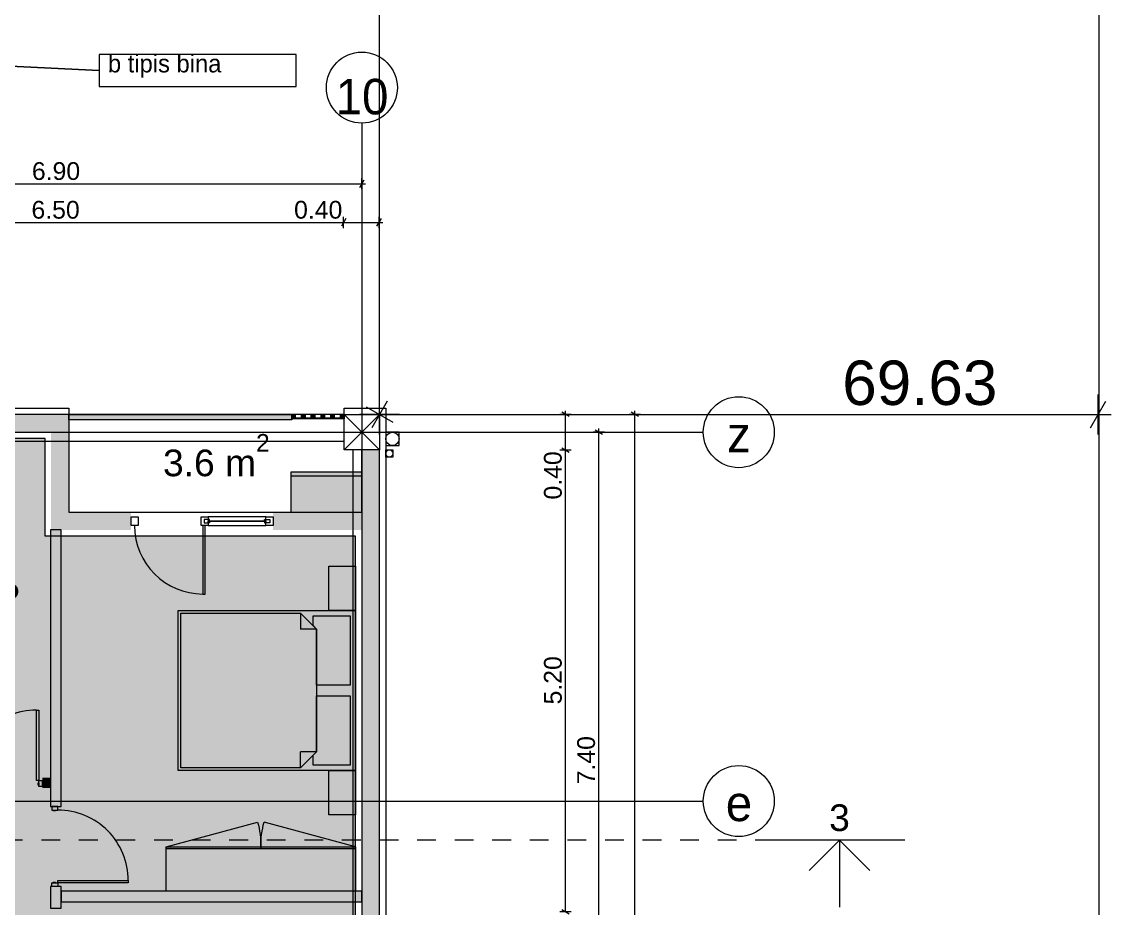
# Model space of a CAD drawing. Header units: millimetres. Extents: x 475159934 to 476245151, y 4620917055 to 4621447368.
# Drawn here: x 475293093 to 475305367, y 4621104655 to 4621114639 of the extents above; entities that cross this region are included whole.
import ezdxf

# ---------------------------------------------------------------- set-up
doc = ezdxf.new("R2010")
doc.units = ezdxf.units.MM
doc.header["$MEASUREMENT"] = 0
doc.linetypes.add('Dashed', pattern=[423.333333, 211.666667, -211.666667])
for name, color, linetype, lineweight in [('0_Pen_No__42_Pen_No__250_Pen_No__5', 5, 'Continuous', 0), ('2D Drafting - General_Pen_No__1_Pen_No__7', 7, 'Continuous', 0), ('2D Drafting - General_Pen_No__250_Pen_No__7_Pen_No__250', 7, 'Continuous', 0), ('2D Drafting - General_Pen_No__250_Pen_No__7_Pen_No__7', 7, 'Continuous', 0), ('2D Drafting - General_Pen_No__7_Pen_No__7_Pen_No__7', 7, 'Continuous', 0), ('Annotation - Text_Pen_No__7_Pen_No__5', 5, 'Continuous', 0), ('Doors_Pen_No__7_Pen_No__7_Pen_No__7', 7, 'Continuous', 0), ('G-Anno-Nplt_Pen_No__151', 151, 'Continuous', 0), ('G-Anno-Nplt_Pen_No__4', 7, 'Continuous', 0), ('G-Anno-Nplt_Pen_No__7', 7, 'Continuous', 0), ('gegmebi_Pen_No__7_Pen_No__7', 7, 'Continuous', 0), ('kar-panjara_Pen_No__7_Pen_No__7_Pen_No__7', 7, 'Continuous', 0), ('New_._Pen_No__1', 1, 'Continuous', 0), ('New_2D Drafting - General_Pen_No__250_Pen_No__7_Pen_No__255', 255, 'Continuous', 0), ('New_2D Drafting - General_Pen_No__2_Pen_No__250', 7, 'Continuous', 0), ('New_2D Drafting - General_Pen_No__30_Pen_No__9_Pen_No__9_Pen_No__255', 255, 'Continuous', 0), ('New_2D Drafting - General_Pen_No__30_Pen_No__9_Pen_No__9_Pen_No__7', 7, 'Continuous', 0), ('New_G-Anno-Nplt_Pen_No__255', 255, 'Continuous', 0), ('New_G-Anno-Nplt_Pen_No__4', 7, 'Continuous', 0), ('New_reg_nak_Pen_No__250', 7, 'Continuous', 0), ('New_reg_nak_Pen_No__7', 7, 'Continuous', 0), ('New_shenobebi_Pen_No__1', 1, 'Continuous', 0), ('New_Structural - Bearing_Pen_No__1', 1, 'Continuous', 0), ('zoma_Pen_No__1', 1, 'Continuous', 0), ('zoma_Pen_No__142', 142, 'Continuous', 0), ('zoma_Pen_No__5_Pen_No__5', 5, 'Continuous', 0)]:
    doc.layers.add(name, color=color, linetype=linetype, lineweight=lineweight)
doc.layers.add('New_Interior - Furniture', color=7, linetype='Continuous')
doc.layers.add('zoma', color=7, linetype='Continuous')
doc.layers.add('New_Interior - Furniture _Pen_No__252', color=7, linetype='Continuous', lineweight=0, true_color=0x666666)
doc.styles.add('GENERATED_STYLE_1', font='arial.ttf')
doc.styles.add('GENERATED_STYLE_3', font='arial.ttf')
doc.styles.add('GENERATED_STYLE_4', font='ACADMTAV.TTF')
doc.linetypes.add('Break', pattern='A,0,[1,12. бѓљбѓ\x98бѓЎбѓ\x98 бѓ’бѓђбѓ¦бѓ”бѓ‘бѓ”бѓ‘бѓ\x981.Shx,S=15.679026,R=0,X=0,Y=0],-1975.557214,0', length=1975.557214)
doc.dimstyles.new('GENERATED_STYLE__10', dxfattribs={"dimtxt": 500, "dimasz": 228, "dimexe": 0.18, "dimexo": 3, "dimgap": 0, "dimtad": 1, "dimlfac": 0.001, "dimzin": 0, "dimdsep": 46, "dimtxsty": 'GENERATED_STYLE_3', "dimblk": 'ARROWHEAD_2', "dimblk1": 'ARROWHEAD_2', "dimblk2": 'ARROWHEAD_2', "dimcen": 0.09, "dimclrd": 1, "dimclre": 1, "dimclrt": 1, "dimadec": 0, "dimazin": 0, "dimtfac": 1, "dimtdec": 4, "dimtmove": 0, "dimatfit": 3, "dimfxl": 1, "dimtolj": 1, "dimtzin": 0, "dimarcsym": 0})
doc.dimstyles.new('GENERATED_STYLE__12', dxfattribs={"dimtxt": 500, "dimasz": 228, "dimexe": 0.18, "dimexo": 3, "dimgap": 0, "dimtad": 1, "dimtih": 1, "dimtoh": 1, "dimlfac": 0.001, "dimzin": 0, "dimdsep": 46, "dimtxsty": 'GENERATED_STYLE_3', "dimblk": 'ARROWHEAD_2', "dimblk1": 'ARROWHEAD_2', "dimblk2": 'ARROWHEAD_2', "dimcen": 0.09, "dimclrd": 1, "dimclre": 1, "dimclrt": 1, "dimadec": 0, "dimazin": 0, "dimtfac": 1, "dimtdec": 4, "dimtmove": 2, "dimatfit": 3, "dimfxl": 1, "dimtolj": 1, "dimtzin": 0, "dimarcsym": 0})
doc.dimstyles.new('GENERATED_STYLE__27', dxfattribs={"dimtxt": 0.18, "dimasz": 364.8, "dimexe": 0.18, "dimexo": 0.0625, "dimgap": 0, "dimtad": 0, "dimtih": 1, "dimtoh": 1, "dimdec": 4, "dimzin": 0, "dimdsep": 46, "dimcen": 0.09, "dimadec": 0, "dimazin": 0, "dimtfac": 1, "dimtdec": 4, "dimtmove": 0, "dimatfit": 3, "dimldrblk": 'ARROWHEAD_11', "dimfxl": 1, "dimtolj": 1, "dimtzin": 0, "dimarcsym": 0})
doc.dimstyles.new('GENERATED_STYLE__3', dxfattribs={"dimtxt": 200, "dimasz": 64.421331, "dimexe": 0.18, "dimexo": 3, "dimgap": 0, "dimtad": 1, "dimtih": 1, "dimtoh": 1, "dimlfac": 0.001, "dimzin": 0, "dimdsep": 46, "dimtxsty": 'GENERATED_STYLE_3', "dimblk": 'ARROWHEAD_2', "dimblk1": 'ARROWHEAD_2', "dimblk2": 'ARROWHEAD_2', "dimcen": 0.09, "dimclrd": 142, "dimclre": 142, "dimclrt": 142, "dimadec": 0, "dimazin": 0, "dimtfac": 1, "dimtdec": 4, "dimtmove": 0, "dimatfit": 3, "dimfxl": 1, "dimtolj": 1, "dimtzin": 0, "dimarcsym": 0})
doc.dimstyles.new('GENERATED_STYLE__6', dxfattribs={"dimtxt": 200, "dimasz": 64.421331, "dimexe": 0.18, "dimexo": 3, "dimgap": 0, "dimtad": 1, "dimlfac": 0.001, "dimzin": 0, "dimdsep": 46, "dimtxsty": 'GENERATED_STYLE_3', "dimblk": 'ARROWHEAD_2', "dimblk1": 'ARROWHEAD_2', "dimblk2": 'ARROWHEAD_2', "dimcen": 0.09, "dimclrd": 142, "dimclre": 142, "dimclrt": 142, "dimadec": 0, "dimazin": 0, "dimtfac": 1, "dimtdec": 4, "dimtmove": 0, "dimatfit": 3, "dimfxl": 1, "dimtolj": 1, "dimtzin": 0, "dimarcsym": 0})

# ---------------------------------------------------------------- blocks, each defined once
blk = doc.blocks.new('Bed Layout 23_4')
at = {"layer": 'New_Interior - Furniture _Pen_No__252', "color": 251, "linetype": 'Continuous', "lineweight": 0, "true_color": 0x666666}
for p, q in [((-900, 0), (-1400, 0)), ((-1400, 0), (-1400, -300)), ((-900, -300), (-900, 0)), ((900, 0), (-900, 0)), ((-900, 0), (-900, -2000)), ((1400, 0), (900, 0)), ((900, 0), (900, -300)), ((900, -2000), (900, 0)), ((1400, -300), (1400, 0)), ((-1400, -300), (-900, -300)), ((900, -300), (1400, -300)), ((-690, -440), (-870, -620)), ((0, -440), (-690, -440)), ((-690, -440), (-690, -620)), ((690, -440), (0, -440)), ((870, -620), (690, -440)), ((690, -440), (690, -620)), ((-870, -620), (-870, -1970)), ((-870, -620), (-690, -620)), ((870, -620), (690, -620)), ((870, -1970), (870, -620)), ((-900, -2000), (900, -2000)), ((-870, -1970), (0, -1970)), ((0, -1970), (870, -1970))]:
    blk.add_line(p, q, dxfattribs=at)
at = {"layer": 'New_Interior - Furniture _Pen_No__252', "color": 251, "linetype": 'Continuous', "lineweight": 0, "true_color": 0x666666, "flags": 128}
for points in [[(-60, -440), (-60, -60), (-840, -60), (-840, -480), (-730, -480), (-690, -440)], [(690, -440), (730, -480), (840, -480), (840, -60), (60, -60), (60, -440)]]:
    blk.add_lwpolyline(points, close=True, dxfattribs=at)
blk = doc.blocks.new('Wardrobe 01 26')
at = {"layer": 'New_Interior - Furniture _Pen_No__252', "color": 251, "linetype": 'Continuous', "lineweight": 0, "true_color": 0x666666}
for p, q in [((0, 20), (2136, 20)), ((0, 0), (0, 20)), ((0, 0), (1032, -276)), ((1068, 0), (1068, 20)), ((2136, 0), (1104, -276))]:
    blk.add_line(p, q, dxfattribs=at)
at = {"layer": 'New_Interior - Furniture _Pen_No__252', "color": 251, "linetype": 'Continuous', "lineweight": 0, "true_color": 0x666666, "flags": 128}
blk.add_lwpolyline([(0, 0), (2136, 0), (2136, 500), (0, 500)], close=True, dxfattribs=at)
at = {"layer": 'New_Interior - Furniture _Pen_No__252', "color": 251, "linetype": 'Continuous', "lineweight": 0, "true_color": 0x666666}
for centre, start, end in [((0, 0), 345, 0), ((2136, 0), 180, 195)]:
    blk.add_arc(centre, 1068, start, end, dxfattribs=at)
blk = doc.blocks.new('*D769', base_point=(475826096, 4621095193))
at = {"layer": 'zoma_Pen_No__1', "color": 1, "linetype": 'Continuous', "lineweight": 0, "transparency": 16777216}
for p, q in [((475297274, 4621121638), (475296974, 4621121811)), ((475297124, 4621121725), (475297124, 4621121871)), ((475297349, 4621121725), (475296899, 4621121725)), ((475297124, 4621110216), (475297124, 4621121725)), ((475296974, 4621110303), (475297274, 4621110130)), ((475297349, 4621110216), (475296899, 4621110216)), ((475297124, 4621110070), (475297124, 4621110216))]:
    blk.add_line(p, q, dxfattribs=at)
at = {"layer": 'zoma_Pen_No__1', "color": 1, "lineweight": 0, "transparency": 16777216, "insert": (475297024, 4621115113), "char_height": 500, "attachment_point": 7, "rotation": 90, "style": 'GENERATED_STYLE_3'}
blk.add_mtext('\\A1;{\\pql;\\fArial|b0|i0|c204|p0;\\W1.000000;24.70}', dxfattribs=at)
blk = doc.blocks.new('ARROWHEAD_2')
at = {"color": 0, "linetype": 'Continuous', "lineweight": 0}
for p, q in [((-0.378, -0.655), (0.378, 0.655)), ((0, 0), (-1, 0))]:
    blk.add_line(p, q, dxfattribs=at)
blk = doc.blocks.new('*D772', base_point=(475826096, 4621095193))
at = {"layer": 'zoma_Pen_No__1', "color": 1, "linetype": 'Continuous', "lineweight": 0, "transparency": 16777216}
for p, q in [((475297211, 4621110366), (475297038, 4621110066)), ((475297124, 4621109991), (475297124, 4621110441)), ((475305134, 4621110066), (475305307, 4621110366)), ((475305221, 4621109991), (475305221, 4621110441)), ((475296978, 4621110216), (475297124, 4621110216)), ((475297124, 4621110216), (475305221, 4621110216)), ((475305221, 4621110216), (475305367, 4621110216))]:
    blk.add_line(p, q, dxfattribs=at)
at = {"layer": 'zoma_Pen_No__1', "color": 1, "lineweight": 0, "transparency": 16777216, "insert": (475302337, 4621110316), "char_height": 500, "attachment_point": 7, "style": 'GENERATED_STYLE_3'}
blk.add_mtext('\\A1;{\\pql;\\fArial|b0|i0|c204|p0;\\W1.000000;69.63}', dxfattribs=at)
blk = doc.blocks.new('*D794', base_point=(475826096, 4621095193))
at = {"layer": 'zoma_Pen_No__142', "color": 142, "linetype": 'Continuous', "lineweight": 0, "transparency": 16777216}
for p, q in [((475290049, 4621112858), (475290000, 4621112773)), ((475290024, 4621112752), (475290024, 4621112879)), ((475290024, 4621112815), (475296924, 4621112815)), ((475296900, 4621112773), (475296949, 4621112858)), ((475296924, 4621112752), (475296924, 4621112879)), ((475296924, 4621112815), (475296966, 4621112815))]:
    blk.add_line(p, q, dxfattribs=at)
at = {"layer": 'zoma_Pen_No__142', "color": 142, "lineweight": 0, "transparency": 16777216, "insert": (475293207, 4621112855), "char_height": 200, "attachment_point": 7, "style": 'GENERATED_STYLE_3'}
blk.add_mtext('\\A1;{\\pql;\\fArial|b0|i0|c204|p0;\\W1.000000;6.90}', dxfattribs=at)
blk = doc.blocks.new('*D816', base_point=(475826096, 4621095193))
at = {"layer": 'zoma_Pen_No__142', "color": 142, "linetype": 'Continuous', "lineweight": 0, "transparency": 16777216}
for p, q in [((475290224, 4621088891), (475290224, 4621089018)), ((475296724, 4621088891), (475296724, 4621089018)), ((475290249, 4621088997), (475290200, 4621088912)), ((475290224, 4621088955), (475296724, 4621088955)), ((475296749, 4621088997), (475296700, 4621088912))]:
    blk.add_line(p, q, dxfattribs=at)
at = {"layer": 'zoma_Pen_No__142', "color": 142, "lineweight": 0, "transparency": 16777216, "char_height": 200, "attachment_point": 7, "style": 'GENERATED_STYLE_3'}
for s, insert in [('\\A1;{\\pql;\\fArial|b0|i0|c204|p0;\\W1.000000;6.50}', (475293207, 4621088995)), ('\\A1;{\\pql;\\fArial|b0|i0|c204|p0;\\W1.000000;0.40}', (475296166, 4621088995))]:
    blk.add_mtext(s, dxfattribs=dict(at, insert=insert))
blk = doc.blocks.new('*D817', base_point=(475826096, 4621095193))
at = {"layer": 'zoma_Pen_No__142', "color": 142, "linetype": 'Continuous', "lineweight": 0, "transparency": 16777216}
for p, q in [((475296724, 4621088891), (475296724, 4621089018)), ((475297124, 4621088891), (475297124, 4621089018)), ((475296749, 4621088997), (475296700, 4621088912)), ((475296724, 4621088955), (475297124, 4621088955)), ((475297100, 4621088912), (475297149, 4621088997)), ((475297124, 4621088955), (475297166, 4621088955))]:
    blk.add_line(p, q, dxfattribs=at)
blk = doc.blocks.new('*D839', base_point=(475826096, 4621095193))
at = {"layer": 'zoma_Pen_No__142', "color": 142, "linetype": 'Continuous', "lineweight": 0, "transparency": 16777216}
for p, q in [((475290244, 4621112422), (475290195, 4621112337)), ((475290219, 4621112316), (475290219, 4621112443)), ((475290219, 4621112379), (475296719, 4621112379)), ((475296744, 4621112422), (475296695, 4621112337)), ((475296719, 4621112316), (475296719, 4621112443))]:
    blk.add_line(p, q, dxfattribs=at)
at = {"layer": 'zoma_Pen_No__142', "color": 142, "lineweight": 0, "transparency": 16777216, "char_height": 200, "attachment_point": 7, "style": 'GENERATED_STYLE_3'}
for s, insert in [('\\A1;{\\pql;\\fArial|b0|i0|c204|p0;\\W1.000000;6.50}', (475293202, 4621112419)), ('\\A1;{\\pql;\\fArial|b0|i0|c204|p0;\\W1.000000;0.40}', (475296161, 4621112419))]:
    blk.add_mtext(s, dxfattribs=dict(at, insert=insert))
blk = doc.blocks.new('*D840', base_point=(475826096, 4621095193))
at = {"layer": 'zoma_Pen_No__142', "color": 142, "linetype": 'Continuous', "lineweight": 0, "transparency": 16777216}
for p, q in [((475296744, 4621112422), (475296695, 4621112337)), ((475296719, 4621112316), (475296719, 4621112443)), ((475296719, 4621112379), (475297119, 4621112379)), ((475297095, 4621112337), (475297144, 4621112422)), ((475297119, 4621112316), (475297119, 4621112443)), ((475297119, 4621112379), (475297161, 4621112379))]:
    blk.add_line(p, q, dxfattribs=at)
blk = doc.blocks.new('*D932', base_point=(475826096, 4621095193))
at = {"layer": 'zoma_Pen_No__142', "color": 142, "linetype": 'Continuous', "lineweight": 0, "transparency": 16777216}
for p, q in [((475299658, 4621110016), (475299531, 4621110016)), ((475299637, 4621109992), (475299552, 4621110041)), ((475299594, 4621102616), (475299594, 4621110016)), ((475299552, 4621102641), (475299637, 4621102592)), ((475299658, 4621102616), (475299531, 4621102616))]:
    blk.add_line(p, q, dxfattribs=at)
at = {"layer": 'zoma_Pen_No__142', "color": 142, "lineweight": 0, "transparency": 16777216, "insert": (475299554, 4621106050), "char_height": 200, "attachment_point": 7, "rotation": 90, "style": 'GENERATED_STYLE_3'}
blk.add_mtext('\\A1;{\\pql;\\fArial|b0|i0|c204|p0;\\W1.000000;7.40}', dxfattribs=at)
blk = doc.blocks.new('*D933', base_point=(475826096, 4621095193))
at = {"layer": 'zoma_Pen_No__142', "color": 142, "linetype": 'Continuous', "lineweight": 0, "transparency": 16777216}
for p, q in [((475299658, 4621110016), (475299531, 4621110016)), ((475299637, 4621109992), (475299552, 4621110041)), ((475299594, 4621110016), (475299594, 4621110058))]:
    blk.add_line(p, q, dxfattribs=at)
blk = doc.blocks.new('*D934', base_point=(475826096, 4621095193))
at = {"layer": 'zoma_Pen_No__142', "color": 142, "linetype": 'Continuous', "lineweight": 0, "transparency": 16777216}
for p, q in [((475300042, 4621110192), (475299957, 4621110241)), ((475299999, 4621110216), (475299999, 4621110258)), ((475300063, 4621110216), (475299936, 4621110216)), ((475299999, 4621090862), (475299999, 4621110216)), ((475300063, 4621090862), (475299936, 4621090862)), ((475299957, 4621090886), (475300042, 4621090837)), ((475299999, 4621090820), (475299999, 4621090862))]:
    blk.add_line(p, q, dxfattribs=at)
at = {"layer": 'zoma_Pen_No__142', "color": 142, "lineweight": 0, "transparency": 16777216, "insert": (475299959, 4621100196), "char_height": 200, "attachment_point": 7, "rotation": 90, "style": 'GENERATED_STYLE_3'}
blk.add_mtext('\\A1;{\\pql;\\fArial|b0|i0|c204|p0;\\W1.000000;19.35}', dxfattribs=at)
blk = doc.blocks.new('*D947', base_point=(475826096, 4621095193))
at = {"layer": 'zoma_Pen_No__142', "color": 142, "linetype": 'Continuous', "lineweight": 0, "transparency": 16777216}
for p, q in [((475299282, 4621109816), (475299155, 4621109816)), ((475299176, 4621109841), (475299261, 4621109792)), ((475299219, 4621104616), (475299219, 4621109816)), ((475299282, 4621104616), (475299155, 4621104616)), ((475299176, 4621104641), (475299261, 4621104592))]:
    blk.add_line(p, q, dxfattribs=at)
at = {"layer": 'zoma_Pen_No__142', "color": 142, "lineweight": 0, "transparency": 16777216, "char_height": 200, "attachment_point": 7, "rotation": 90, "style": 'GENERATED_STYLE_3'}
for s, insert in [('\\A1;{\\pql;\\fArial|b0|i0|c204|p0;\\W1.000000;0.40}', (475299179, 4621109258)), ('\\A1;{\\pql;\\fArial|b0|i0|c204|p0;\\W1.000000;5.20}', (475299179, 4621106950))]:
    blk.add_mtext(s, dxfattribs=dict(at, insert=insert))
blk = doc.blocks.new('*D948', base_point=(475826096, 4621095193))
at = {"layer": 'zoma_Pen_No__142', "color": 142, "linetype": 'Continuous', "lineweight": 0, "transparency": 16777216}
for p, q in [((475299261, 4621110192), (475299176, 4621110241)), ((475299219, 4621110216), (475299219, 4621110258)), ((475299282, 4621110216), (475299155, 4621110216)), ((475299219, 4621109816), (475299219, 4621110216)), ((475299282, 4621109816), (475299155, 4621109816)), ((475299176, 4621109841), (475299261, 4621109792))]:
    blk.add_line(p, q, dxfattribs=at)
blk = doc.blocks.new('ARROWHEAD_11')
at = {"color": 0, "linetype": 'Continuous', "lineweight": 0}
blk.add_line((0, 0), (-1, 0), dxfattribs=at)
at = {"color": 0, "linetype": 'Continuous', "lineweight": 0, "const_width": 0.25, "flags": 128}
blk.add_lwpolyline([(-0.125, 0, 1), (0.125, 0, 1)], format="xyb", close=True, dxfattribs=at)

msp = doc.modelspace()

# ---------------------------------------------------------------- hatches: boundary and pattern name
at = {"layer": '2D Drafting - General_Pen_No__250_Pen_No__7_Pen_No__7', "linetype": 'Continuous', "lineweight": 0}
for points in [[(475293623.872, 4621110016.259), (475292724.834, 4621110016.259), (475292724.834, 4621110216.259), (475293623.872, 4621110216.259)], [(475296724.343, 4621110166.431), (475296134.343, 4621110166.431), (475296134.343, 4621110176.431), (475296724.343, 4621110176.431)], [(475293623.872, 4621109116.434), (475293623.872, 4621110016.269), (475293423.872, 4621110016.269), (475293423.872, 4621109116.434)], [(475296924.343, 4621109816.425), (475296924.343, 4621103916.425), (475297124.343, 4621103916.425), (475297124.343, 4621109816.425)], [(475294323.707, 4621108916.432), (475293423.872, 4621108916.432), (475293423.872, 4621109116.432), (475294323.707, 4621109116.432)], [(475296924.053, 4621108916.432), (475295923.707, 4621108916.432), (475295923.707, 4621109116.432), (475296924.053, 4621109116.432)], [(475293416.195, 4621105800.365), (475293536.195, 4621105800.365), (475293536.195, 4621108916.432), (475293416.195, 4621108916.432)], [(475293324.432, 4621106127.292), (475293416.195, 4621106127.292), (475293416.195, 4621106007.292), (475293324.432, 4621106007.292)], [(475293536.195, 4621104655.813), (475293536.195, 4621104900.364), (475293416.195, 4621104900.364), (475293416.195, 4621104655.813)], [(475296924.343, 4621104847.319), (475293536.195, 4621104847.319), (475293536.195, 4621104727.319), (475296924.343, 4621104727.319)]]:
    msp.add_hatch(color=7, dxfattribs=at).paths.add_polyline_path(points)
at = {"layer": 'G-Anno-Nplt_Pen_No__151', "linetype": 'Continuous', "lineweight": 0, "true_color": 0x1f2f3f}
msp.add_hatch(color=169, dxfattribs=at).paths.add_polyline_path([(475290024.343, 4621102216.431), (475290024.343, 4621102146.425), (475290024.343, 4621100010.601), (475290094.343, 4621100010.601), (475290094.343, 4621095486.431), (475290294.343, 4621095486.431), (475290294.343, 4621095286.431), (475293554.343, 4621095286.431), (475293554.343, 4621097586.431), (475296854.343, 4621097586.431), (475296854.343, 4621101606.237), (475296454.343, 4621101606.237), (475296454.343, 4621102586.425), (475296654.343, 4621102586.425), (475296654.343, 4621102886.425), (475296854.343, 4621102886.425), (475296854.343, 4621108846.432), (475293356.94, 4621108846.432), (475293356.94, 4621109946.425), (475290294.343, 4621109946.425), (475290294.343, 4621109746.425), (475290294.343, 4621106007.292), (475290224.343, 4621106007.292), (475290224.343, 4621105126.807), (475290624.343, 4621105126.8), (475290624.343, 4621104366.782), (475290094.343, 4621104366.782), (475290094.343, 4621102886.425), (475290294.343, 4621102886.425), (475290294.343, 4621102786.425), (475290814.531, 4621102786.425), (475290814.531, 4621102216.431)])
at = {"layer": 'New_2D Drafting - General_Pen_No__250_Pen_No__7_Pen_No__255', "linetype": 'Continuous', "lineweight": 0}
msp.add_hatch(color=255, dxfattribs=at).paths.add_polyline_path([(475296124.343, 4621109116.405), (475296124.343, 4621109566.405), (475296924.343, 4621109566.405), (475296924.343, 4621109116.405)])
at = {"layer": 'New_2D Drafting - General_Pen_No__30_Pen_No__9_Pen_No__9_Pen_No__255', "linetype": 'Continuous', "lineweight": 0}
for points in [[(475296174.343, 4621110216.431), (475296174.343, 4621110176.431), (475296134.343, 4621110176.431), (475296134.343, 4621110216.431)], [(475296284.343, 4621110216.431), (475296284.343, 4621110176.431), (475296244.343, 4621110176.431), (475296244.343, 4621110216.431)], [(475296394.343, 4621110216.431), (475296394.343, 4621110176.431), (475296354.343, 4621110176.431), (475296354.343, 4621110216.431)], [(475296504.343, 4621110216.431), (475296504.343, 4621110176.431), (475296464.343, 4621110176.431), (475296464.343, 4621110216.431)], [(475296614.343, 4621110216.431), (475296614.343, 4621110176.431), (475296574.343, 4621110176.431), (475296574.343, 4621110216.431)], [(475296724.343, 4621110216.431), (475296724.343, 4621110176.431), (475296684.343, 4621110176.431), (475296684.343, 4621110216.431)]]:
    msp.add_hatch(color=255, dxfattribs=at).paths.add_polyline_path(points)
at = {"layer": 'New_G-Anno-Nplt_Pen_No__255', "linetype": 'Continuous', "lineweight": 0}
msp.add_hatch(color=255, dxfattribs=at).paths.add_polyline_path([(475293623.996, 4621110216.431), (475296134.343, 4621110216.431), (475296134.343, 4621110156.431), (475293623.996, 4621110156.431)])

# ---------------------------------------------------------------- linework, layer by layer
at = {"layer": '0_Pen_No__42_Pen_No__250_Pen_No__5', "color": 5, "linetype": 'Continuous', "lineweight": 0}
for centre in [(475296924.343, 4621113897.407), (475301171.399, 4621110016.425), (475301171.399, 4621105861.789)]:
    msp.add_circle(centre, 400, dxfattribs=at)
at = {"layer": '2D Drafting - General_Pen_No__1_Pen_No__7', "color": 7, "linetype": 'Continuous', "lineweight": 0}
for p, q in [((475297124.343, 4621109816.431), (475296724.343, 4621110216.431)), ((475296724.343, 4621109816.431), (475297124.343, 4621110216.431))]:
    msp.add_line(p, q, dxfattribs=at)
at = {"layer": '2D Drafting - General_Pen_No__1_Pen_No__7', "color": 7, "linetype": 'Continuous', "lineweight": 0, "flags": 128}
for points in [[(475290224.343, 4621109916.431), (475296724.343, 4621109916.431), (475296724.343, 4621110216.431), (475290224.343, 4621110216.431)], [(475297124.343, 4621109816.431), (475296724.343, 4621109816.431), (475296724.343, 4621110216.431), (475297124.343, 4621110216.431)], [(475297124.343, 4621102816.431), (475297124.343, 4621109816.431), (475296824.343, 4621109816.431), (475296824.343, 4621102816.431)]]:
    msp.add_lwpolyline(points, close=True, dxfattribs=at)
at = {"layer": '2D Drafting - General_Pen_No__1_Pen_No__7', "color": 7, "linetype": 'Continuous', "lineweight": 0}
for centre, radius in [((475297269.349, 4621109941.431), 75), ((475297234.37, 4621109776.425), 40)]:
    msp.add_circle(centre, radius, dxfattribs=at)
at = {"layer": '2D Drafting - General_Pen_No__250_Pen_No__7_Pen_No__250', "color": 7, "linetype": 'Continuous', "lineweight": 0, "flags": 128}
for points in [[(475296724.343, 4621110166.431), (475296134.343, 4621110166.431), (475296134.343, 4621110176.431), (475296724.343, 4621110176.431)], [(475293416.195, 4621105800.365), (475293536.195, 4621105800.365), (475293536.195, 4621108916.432), (475293416.195, 4621108916.432)], [(475293536.195, 4621104655.813), (475293536.195, 4621104900.364), (475293416.195, 4621104900.364), (475293416.195, 4621104655.813)], [(475296924.343, 4621104847.319), (475293536.195, 4621104847.319), (475293536.195, 4621104727.319), (475296924.343, 4621104727.319)]]:
    msp.add_lwpolyline(points, close=True, dxfattribs=at)
at = {"layer": '2D Drafting - General_Pen_No__7_Pen_No__7_Pen_No__7', "color": 7, "linetype": 'Continuous', "lineweight": 0, "flags": 128}
msp.add_lwpolyline([(475295843.707, 4621109064.25), (475295193.707, 4621109064.222), (475295193.711, 4621108964.283), (475295843.711, 4621108964.311)], close=True, dxfattribs=at)
at = {"layer": '2D Drafting - General_Pen_No__7_Pen_No__7_Pen_No__7', "color": 7, "linetype": 'Continuous', "lineweight": 0}
for centre, radius, start, end in [((475295134.022, 4621108964.27), 770.311, 180.005711, 270.0025313), ((475293258.255, 4621106092.773), 794.311, 89.998516, 180.0001975), ((475293499.197, 4621104966.541), 794.311, 359.998516, 90.0001975)]:
    msp.add_arc(centre, radius, start, end, dxfattribs=at)
at = {"layer": 'Doors_Pen_No__7_Pen_No__7_Pen_No__7', "color": 7, "linetype": 'Continuous', "lineweight": 0, "flags": 128}
for points in [[(475295160.689, 4621108964.271), (475295134.022, 4621108964.27), (475295134.056, 4621108193.959), (475295160.723, 4621108193.96)], [(475293284.921, 4621106092.772), (475293258.255, 4621106092.773), (475293258.275, 4621106887.084), (475293284.942, 4621106887.083)], [(475293284.92, 4621106039.439), (475293276.031, 4621106039.439), (475293276.032, 4621106066.106), (475293284.921, 4621106066.105)], [(475293324.431, 4621106025.038), (475293284.919, 4621106025.039), (475293284.921, 4621106092.772), (475293324.432, 4621106092.771)], [(475293431.462, 4621105800.365), (475293431.461, 4621105760.854), (475293499.194, 4621105760.852), (475293499.195, 4621105800.364)], [(475293445.86, 4621105751.965), (475293445.861, 4621105760.854), (475293472.527, 4621105760.853), (475293472.527, 4621105751.964)], [(475293499.196, 4621104939.875), (475293499.197, 4621104966.541), (475294293.508, 4621104966.521), (475294293.507, 4621104939.854)], [(475293431.462, 4621104900.365), (475293431.463, 4621104939.876), (475293499.196, 4621104939.875), (475293499.195, 4621104900.364)], [(475293445.863, 4621104939.876), (475293445.863, 4621104948.765), (475293472.53, 4621104948.764), (475293472.529, 4621104939.875)]]:
    msp.add_lwpolyline(points, close=True, dxfattribs=at)
at = {"layer": 'G-Anno-Nplt_Pen_No__4', "color": 7, "linetype": 'Continuous', "lineweight": 0, "flags": 128}
msp.add_lwpolyline([(475296724.343, 4621109816.431), (475296724.343, 4621110216.431), (475293623.996, 4621110216.431), (475293623.996, 4621109116.434), (475296924.343, 4621109116.405), (475296924.343, 4621109816.431)], close=True, dxfattribs=at)
msp.add_lwpolyline([(475290294.343, 4621095286.431), (475293554.343, 4621095286.431), (475293554.343, 4621097586.431), (475296854.343, 4621097586.431), (475296854.343, 4621101606.237), (475296454.343, 4621101606.237), (475296454.343, 4621102586.425), (475296654.343, 4621102586.425), (475296654.343, 4621102886.425), (475296854.343, 4621102886.425), (475296854.343, 4621108846.432), (475293356.94, 4621108846.432), (475293356.94, 4621109946.425), (475290294.343, 4621109946.425)], dxfattribs=at)
at = {"layer": 'gegmebi_Pen_No__7_Pen_No__7', "color": 7, "linetype": 'Continuous', "lineweight": 0}
for p, q in [((475297344.349, 4621110016.431), (475297194.349, 4621110016.431)), ((475297194.349, 4621110016.431), (475297194.349, 4621109866.431)), ((475297344.349, 4621109866.431), (475297344.349, 4621110016.431)), ((475297194.349, 4621109866.431), (475297344.349, 4621109866.431)), ((475297194.37, 4621109736.425), (475297194.37, 4621109816.425)), ((475297194.37, 4621109816.425), (475297274.37, 4621109816.425)), ((475297274.37, 4621109816.425), (475297274.37, 4621109736.425)), ((475297274.37, 4621109736.425), (475297194.37, 4621109736.425))]:
    msp.add_line(p, q, dxfattribs=at)
at = {"layer": 'kar-panjara_Pen_No__7_Pen_No__7_Pen_No__7', "color": 7, "linetype": 'Continuous', "lineweight": 0, "flags": 128}
for points in [[(475294323.707, 4621109064.202), (475294403.707, 4621109064.205), (475294403.711, 4621108964.205), (475294323.711, 4621108964.202)], [(475295113.707, 4621109064.279), (475295193.707, 4621109064.283), (475295193.711, 4621108964.283), (475295113.711, 4621108964.279)], [(475295148.71, 4621108994.281), (475295193.71, 4621108994.283), (475295193.709, 4621109009.283), (475295193.709, 4621109019.283), (475295208.709, 4621109019.283), (475295208.708, 4621109034.283), (475295148.708, 4621109034.281)], [(475295843.709, 4621109009.311), (475295193.709, 4621109009.283), (475295193.709, 4621109019.283), (475295843.709, 4621109019.311)], [(475295888.71, 4621108994.313), (475295843.71, 4621108994.311), (475295843.709, 4621109009.311), (475295843.709, 4621109019.311), (475295828.709, 4621109019.311), (475295828.708, 4621109034.311), (475295888.708, 4621109034.313)], [(475295843.707, 4621109064.25), (475295923.707, 4621109064.254), (475295923.711, 4621108964.254), (475295843.711, 4621108964.251)], [(475295208.71, 4621108994.283), (475295193.71, 4621108994.283), (475295193.709, 4621109009.283), (475295208.709, 4621109009.283)], [(475295828.71, 4621108994.311), (475295843.71, 4621108994.311), (475295843.709, 4621109009.311), (475295828.709, 4621109009.311)]]:
    msp.add_lwpolyline(points, close=True, dxfattribs=at)
at = {"layer": 'New_2D Drafting - General_Pen_No__2_Pen_No__250', "color": 7, "linetype": 'Continuous', "lineweight": 0, "flags": 128}
msp.add_lwpolyline([(475293963.43, 4621113909.923), (475296183.435, 4621113909.923), (475296183.435, 4621114269.299), (475293963.43, 4621114269.299), (475293963.43, 4621113909.923)], close=True, dxfattribs=at)
at = {"layer": 'New_2D Drafting - General_Pen_No__30_Pen_No__9_Pen_No__9_Pen_No__7', "color": 7, "linetype": 'Continuous', "lineweight": 0, "flags": 128}
for points in [[(475296174.343, 4621110216.431), (475296174.343, 4621110176.431), (475296134.343, 4621110176.431), (475296134.343, 4621110216.431)], [(475296284.343, 4621110216.431), (475296284.343, 4621110176.431), (475296244.343, 4621110176.431), (475296244.343, 4621110216.431)], [(475296394.343, 4621110216.431), (475296394.343, 4621110176.431), (475296354.343, 4621110176.431), (475296354.343, 4621110216.431)], [(475296504.343, 4621110216.431), (475296504.343, 4621110176.431), (475296464.343, 4621110176.431), (475296464.343, 4621110216.431)], [(475296614.343, 4621110216.431), (475296614.343, 4621110176.431), (475296574.343, 4621110176.431), (475296574.343, 4621110216.431)], [(475296724.343, 4621110216.431), (475296724.343, 4621110176.431), (475296684.343, 4621110176.431), (475296684.343, 4621110216.431)]]:
    msp.add_lwpolyline(points, close=True, dxfattribs=at)
at = {"layer": 'New_G-Anno-Nplt_Pen_No__4', "color": 7, "linetype": 'Continuous', "lineweight": 0, "flags": 128}
msp.add_lwpolyline([(475293623.996, 4621110216.431), (475296134.343, 4621110216.431), (475296134.343, 4621110156.431), (475293623.996, 4621110156.431)], close=True, dxfattribs=at)
at = {"layer": 'New_reg_nak_Pen_No__250', "color": 7, "linetype": 'Continuous', "lineweight": 0}
msp.add_line((475296924.343, 4621109520.927), (475296124.343, 4621109520.927), dxfattribs=at)
at = {"layer": 'New_reg_nak_Pen_No__250', "color": 7, "linetype": 'Continuous', "lineweight": 0, "flags": 128}
msp.add_lwpolyline([(475296124.343, 4621109116.405), (475296924.343, 4621109116.405), (475296924.343, 4621109566.405), (475296124.343, 4621109566.405)], close=True, dxfattribs=at)
at = {"layer": 'New_reg_nak_Pen_No__7', "color": 7, "linetype": 'Continuous', "lineweight": 0, "flags": 128}
for points in [[(475290224.368, 4621110216.431), (475290224.368, 4621110286.431), (475293623.996, 4621110286.431), (475293623.996, 4621110216.431)], [(475296724.343, 4621110216.431), (475296724.343, 4621110286.431), (475297194.369, 4621110286.431), (475297194.314, 4621101216.422)]]:
    msp.add_lwpolyline(points, dxfattribs=at)
at = {"layer": 'New_shenobebi_Pen_No__1', "color": 1, "linetype": 'Dashed', "lineweight": 0}
msp.add_lwpolyline([(475301569.026, 4621105421.754), (475255555.776, 4621105421.754), (475255555.776, 4621101267.119), (475228397.958, 4621101267.119)], dxfattribs=at)
at = {"layer": 'New_shenobebi_Pen_No__1', "color": 1, "linetype": 'Continuous', "lineweight": 0}
for points in [[(475303042.773, 4621105421.754), (475301569.026, 4621105421.754)], [(475302305.9, 4621105421.754), (475301964.755, 4621105080.609)], [(475302305.9, 4621105421.754), (475302305.9, 4621104668.756)], [(475302305.9, 4621105421.754), (475302647.045, 4621105080.609)]]:
    msp.add_lwpolyline(points, dxfattribs=at)
at = {"layer": 'New_Structural - Bearing_Pen_No__1', "color": 1, "linetype": 'Break', "lineweight": 0}
msp.add_line((475305228.097, 4621124116.748), (475305228.097, 4621086190.346), dxfattribs=at)
at = {"layer": 'zoma_Pen_No__5_Pen_No__5', "color": 5, "linetype": 'Continuous', "lineweight": 0}
for p, q in [((475296924.343, 4621113497.407), (475296924.343, 4621085262.477)), ((475229343.792, 4621110016.425), (475300771.399, 4621110016.425)), ((475229343.792, 4621105861.789), (475300771.399, 4621105861.789))]:
    msp.add_line(p, q, dxfattribs=at)

# ---------------------------------------------------------------- block references
at = {"layer": 'New_Interior - Furniture', "color": 1, "linetype": 'Continuous', "lineweight": 0, "xscale": -1, "zscale": 1000}
for name, p, rotation in [('Bed Layout 23_4', (475296854.343, 4621107107.883), 270), ('Wardrobe 01 26', (475294718.567, 4621105347.319), 180)]:
    msp.add_blockref(name, p, dxfattribs=dict(at, rotation=rotation))

# ---------------------------------------------------------------- texts
at = {"layer": 'Annotation - Text_Pen_No__7_Pen_No__5', "color": 5, "linetype": 'Continuous', "lineweight": 0, "char_height": 400, "attachment_point": 2, "style": 'GENERATED_STYLE_4'}
for s, insert in [('\\A1;{\\pqc;\\fAcadMtavr|b0|i0|c0|p0;\\W1.000000;10}', (475296926.5, 4621113996.445)), ('\\A1;{\\pqc;\\fAcadMtavr|b0|i0|c0|p0;\\W1.000000;z}', (475301173.557, 4621110190.745)), ('\\A1;{\\pqc;\\fAcadMtavr|b0|i0|c0|p0;\\W1.000000;e}', (475301173.557, 4621106036.11))]:
    msp.add_mtext(s, dxfattribs=dict(at, insert=insert))
at = {"layer": 'G-Anno-Nplt_Pen_No__7', "color": 7, "lineweight": 0, "insert": (475294684.17, 4621109516.418), "char_height": 300, "attachment_point": 7, "style": 'GENERATED_STYLE_1'}
msp.add_mtext('{\\fArial|b0|i0|c204|p0;3.6 m{\\H0.66x;\\S2^  ;}}', dxfattribs=at)
at = {"layer": 'New_._Pen_No__1', "color": 1, "linetype": 'Continuous', "lineweight": 0, "insert": (475302305.9, 4621105824.612), "char_height": 300, "attachment_point": 2, "style": 'GENERATED_STYLE_1'}
msp.add_mtext('\\A1;{\\pqc;\\fArial|b0|i0|c204|p0;\\W1.000000;3}', dxfattribs=at)
at = {"layer": 'New_2D Drafting - General_Pen_No__2_Pen_No__250', "color": 7, "linetype": 'Continuous', "lineweight": 0, "insert": (475294063.43, 4621114138.674), "char_height": 200, "attachment_point": 4, "style": 'GENERATED_STYLE_4'}
msp.add_mtext('\\A1;{\\pql;\\fAcadMtavr|b0|i0|c0|p0;\\W1.000000;b tipis bina}', dxfattribs=at)

# ---------------------------------------------------------------- dimensions: what is measured, and where the dimension line sits
at = {"layer": 'zoma', "color": 1, "linetype": 'Continuous', "lineweight": 0}
dim = msp.add_linear_dim(base=(475297124.35, 4621121724.606), p1=(475297124.35, 4621110216.424), p2=(475297138.852, 4621121724.606), angle=90, text='24.70', dimstyle='GENERATED_STYLE__10', dxfattribs=at)
dim.commit()
dim.dimension.update_dxf_attribs({"geometry": '*D769', "text_midpoint": (475296774.35, 4621115950.083), "dimtype": 160, "text_rotation": 90})
at = {"layer": 'zoma', "color": 142, "linetype": 'Continuous', "lineweight": 0}
for base, p1, p2, picture, middle in [((475296924.342, 4621112815.249), (475290024.342, 4621112084.36), (475296924.342, 4621111953.175), '*D794', (475293466.338, 4621112955.249)), ((475296719.368, 4621112379.229), (475290219.368, 4621107694.734), (475296719.368, 4621107694.734), '*D839', (475293461.364, 4621112519.229)), ((475297119.368, 4621112379.229), (475296719.368, 4621107694.734), (475297119.368, 4621107694.734), '*D840', (475296419.947, 4621112519.229)), ((475296724.342, 4621088954.549), (475290224.342, 4621106204.915), (475296724.342, 4621106204.915), '*D816', (475293466.338, 4621089094.549)), ((475297124.342, 4621088954.549), (475296724.342, 4621106204.915), (475297124.342, 4621106204.915), '*D817', (475296424.921, 4621089094.549))]:
    dim = msp.add_linear_dim(base=base, p1=p1, p2=p2, dimstyle='GENERATED_STYLE__3', dxfattribs=at)
    dim.commit()
    dim.dimension.update_dxf_attribs({"geometry": picture, "text_midpoint": middle, "dimtype": 160})
at = {"layer": 'zoma', "color": 1, "linetype": 'Continuous', "lineweight": 0}
dim = msp.add_linear_dim(base=(475305220.529, 4621110216.424), p1=(475297124.35, 4621095016.424), p2=(475305220.529, 4621110216.424), text='69.63', dimstyle='GENERATED_STYLE__12', dxfattribs=at)
dim.commit()
dim.dimension.update_dxf_attribs({"geometry": '*D772', "text_midpoint": (475303174.408, 4621110566.424), "dimtype": 160})
at = {"layer": 'zoma', "color": 142, "linetype": 'Continuous', "lineweight": 0}
for base, p1, p2, picture, middle in [((475299999.378, 4621110216.424), (475233707.952, 4621090861.788), (475255423.458, 4621110216.424), '*D934', (475299859.378, 4621100530.933)), ((475299218.793, 4621110216.424), (475297131.911, 4621109816.431), (475255423.458, 4621110216.424), '*D948', (475299078.793, 4621109517.01)), ((475299594.494, 4621110016.424), (475299594.494, 4621102616.425), (475299594.494, 4621110016.424), '*D932', (475299454.494, 4621106308.42)), ((475299594.494498312, 4621110016.423563957), (475299594.494498312, 4621110016.423563957), (475299595.671331227, 4621110016.423563957), '*D933', (475299454.494497716, 4621110008.419592857)), ((475299218.793, 4621109816.431), (475297201.911, 4621104616.433), (475297131.911, 4621109816.431), '*D947', (475299078.793, 4621107208.428))]:
    dim = msp.add_linear_dim(base=base, p1=p1, p2=p2, angle=90, dimstyle='GENERATED_STYLE__6', dxfattribs=at)
    dim.commit()
    dim.dimension.update_dxf_attribs({"geometry": picture, "text_midpoint": middle, "dimtype": 160, "text_rotation": 90})

# ---------------------------------------------------------------- leaders
at = {"layer": 'New_2D Drafting - General_Pen_No__2_Pen_No__250', "color": 7, "linetype": 'Continuous', "lineweight": 0, "annotation_type": 0, "has_hookline": 1, "hookline_direction": 0, "text_width": 1944.787}
msp.add_leader([(475292963.43, 4621108224.007), (475292963.43, 4621114138.674), (475293963.43, 4621114089.611)], dimstyle='GENERATED_STYLE__27', dxfattribs=at)

doc.saveas('drawing.dxf')
